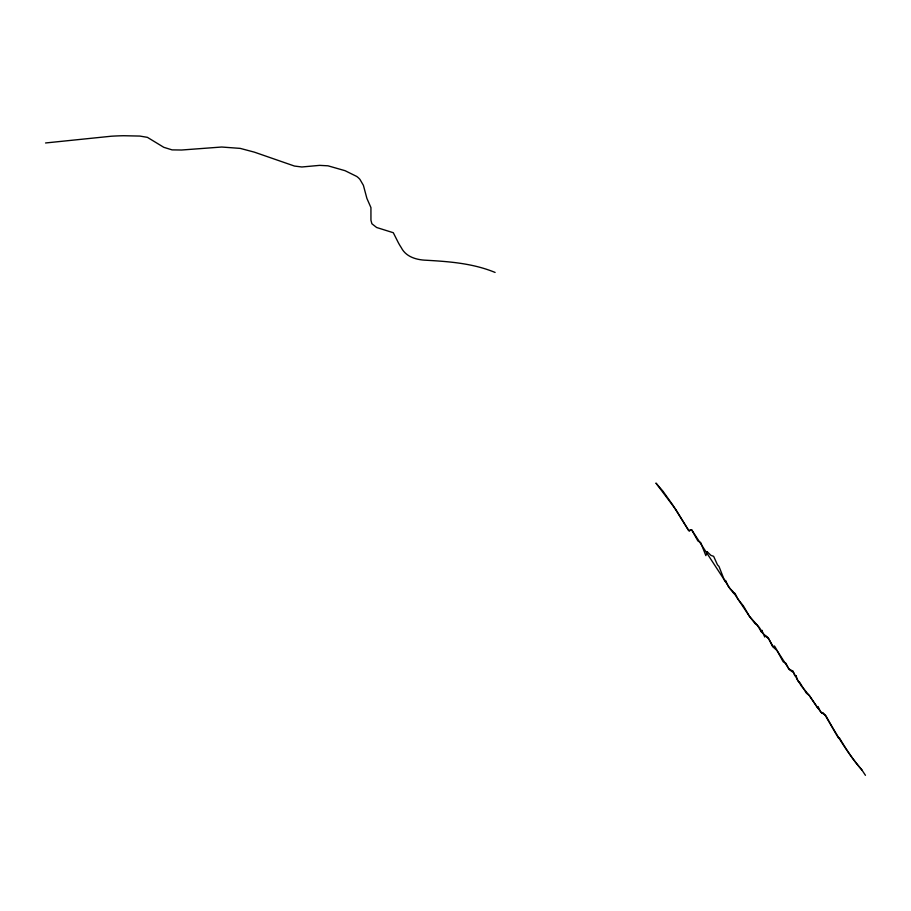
<?xml version="1.0" encoding="UTF-8"?>
<svg xmlns="http://www.w3.org/2000/svg" width="911" height="911" viewBox="0 0 911 911"><rect width="100%" height="100%" fill="white"/><g stroke="black" fill="none" stroke-linecap="round" stroke-linejoin="round"><path stroke-width="1.37" d="M45.55 142.97L111.393 136.217A152.342 73.392 -8.5 0 1 123.611 135.728L139.827 136.069L147.4 137.345L163.786 147.309L172.065 149.882L181.562 150.019L221.692 147.024L240.231 148.391L254.374 152.148L294.458 166.053L301.826 166.986L319.659 165.369L327.983 165.813L345.053 170.687L356.725 176.449A46.928 22.604 -8.5 0 1 359.936 179.387L363.398 185.332L366.894 198.393L370.936 207.594L370.948 220.28L371.904 223.776L376.642 227.499L393.29 232.715L398.232 242.497A217.228 104.651 -8.5 0 0 401.307 247.678C405.634 256.31 415.2 259.487 424.196 260.136C448.212 261.468 472.57 263.131 495.106 272.446M862.136 770.319C847.913 753.568 836.104 734.22 825.765 715.522L820.765 712.095L818.021 706.572L817.554 707.699L821.506 712.755L822.223 713.256L822.758 712.527L825.059 715.078L837.961 737.215L838.769 738.297L839.327 737.773C845.761 748.591 852.821 759.888 861.316 769.112L865.45 775.318M761.812 630.298L761.414 631.881L768.884 639.089L772.551 646.514L776.992 650.522L789.473 669.756L792.342 671.771L792.889 671.168L788.687 668.765L785.942 663.299L783.153 661.739L775.204 647.106L774.384 645.979L773.223 646.696L768.019 637.575L765.138 635.491L764.728 637.005L761.812 630.298M707.175 551.713L705.854 555.619L700.707 542.569L697.906 540.952L691.779 529.997L690.47 529.792L689.399 531.181L688.648 530.453L675.939 509.716L655.931 483.081L662.901 491.131L672.648 504.842L688.648 530.453L691.779 529.997L729.95 588.529L732.968 591.558L749.491 616.394L755.048 623.534L757.2 625.06L761.414 631.881L759.512 627.702L749.491 616.394L743.456 606.02L737.944 599.153L735.211 593.699L734.46 592.993L733.913 593.573L728.367 586.513L725.532 580.33L725.008 581.116L724.143 579.578L718.973 566.403L717.469 564.831L713.632 556.336L710.922 555.357L707.175 551.713M796.157 675.951L794.836 675.689L792.889 671.168L798.241 681.348L799.664 682.305L806.417 693.191L809.332 695.537L817.554 707.699L809.332 695.537L801.532 686.211L797.341 679.583L796.157 675.951"/></g></svg>
